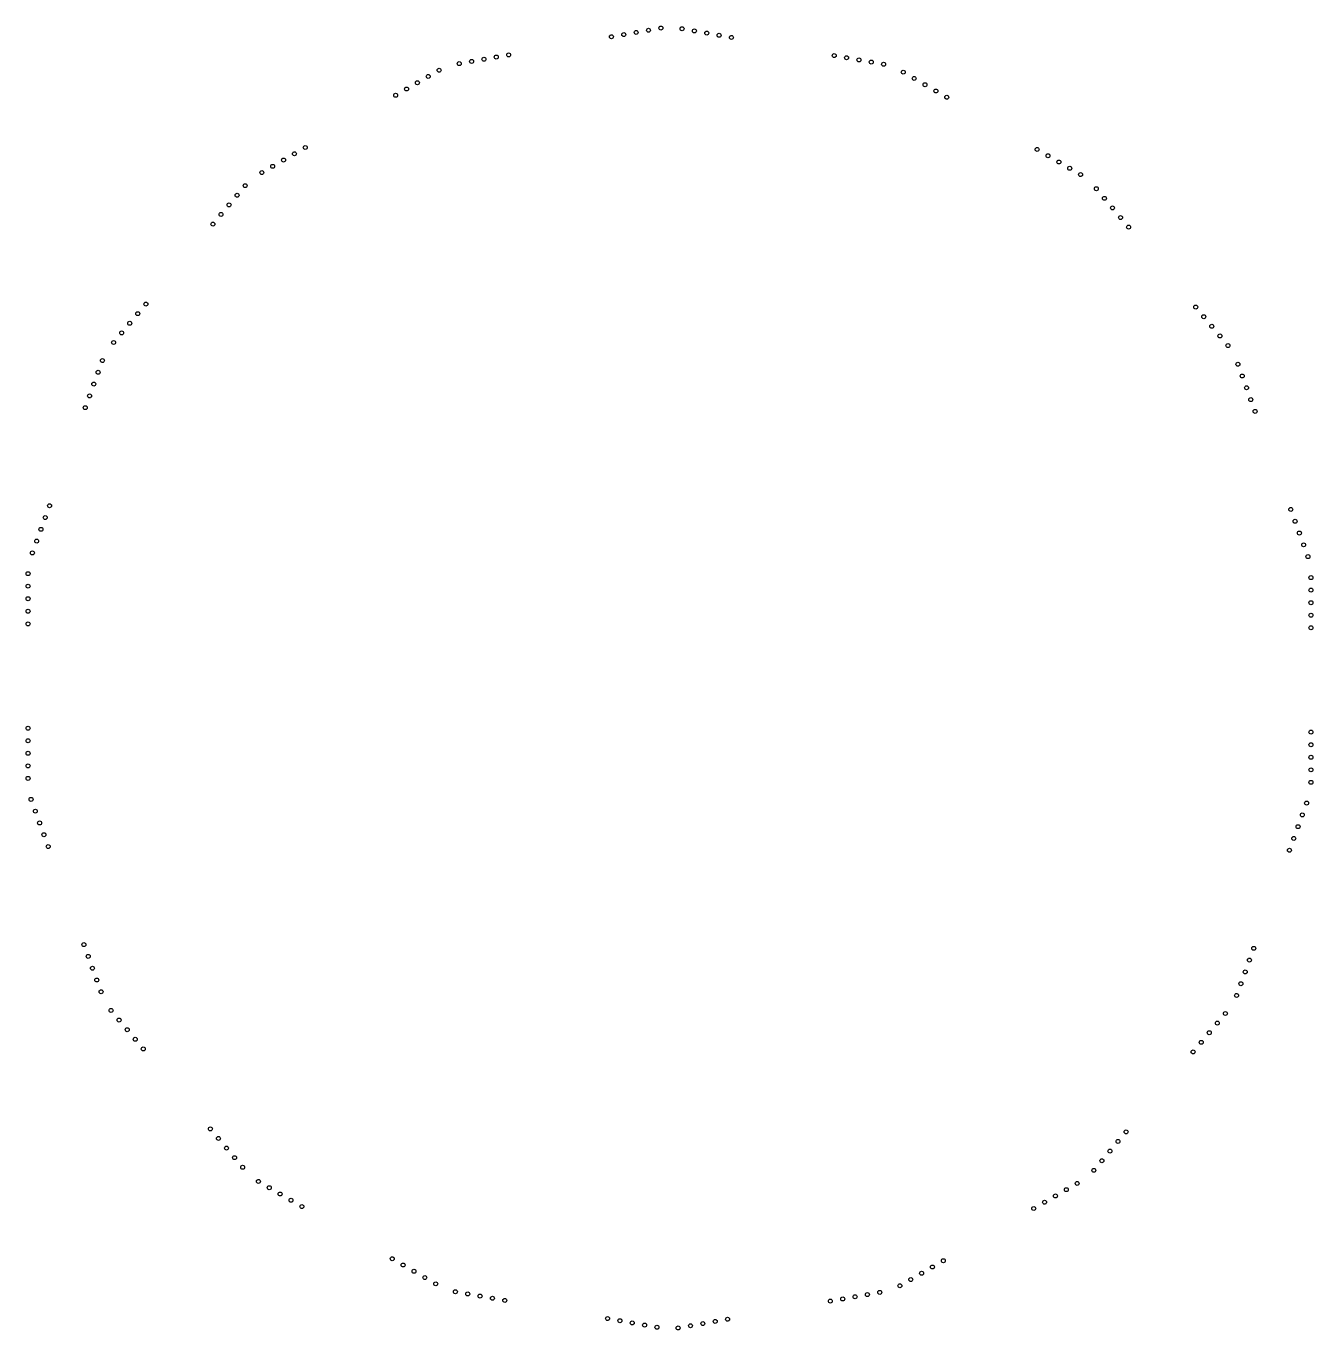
# Model space of a CAD drawing. Header units: millimetres. Extents: x -130 to 130, y -132 to 132.
import ezdxf

# ---------------------------------------------------------------- set-up
doc = ezdxf.new("R2010")
doc.units = ezdxf.units.MM
doc.layers.add('Sketch', color=7, linetype='CONTINUOUS')

msp = doc.modelspace()

# ---------------------------------------------------------------- linework, layer by layer
at = {"layer": 'Sketch'}
for centre in [(-11.76, 129.82), (-9.25, 130.26), (-6.75, 130.7), (-4.25, 131.14), (-1.75, 131.58), (2.54, 131.44), (5.04, 131), (7.54, 130.56), (10.04, 130.12), (12.54, 129.68), (-42.57, 124.38), (-40.07, 124.83), (-37.57, 125.27), (-35.07, 125.71), (-32.57, 126.15), (33.35, 126.01), (35.85, 125.57), (38.36, 125.13), (40.86, 124.69), (43.36, 124.25), (-48.85, 121.78), (-46.65, 123.05), (47.34, 122.65), (49.54, 121.38), (-53.25, 119.24), (-51.05, 120.51), (51.74, 120.11), (53.94, 118.84), (-55.45, 117.97), (56.14, 117.57), (-75.95, 106.13), (-73.75, 107.4), (74.44, 107), (76.64, 105.73), (-80.35, 103.59), (-78.15, 104.86), (78.84, 104.46), (81.04, 103.19), (-82.55, 102.32), (83.24, 101.92), (-87.55, 97.73), (-85.92, 99.67), (86.43, 99.06), (-89.19, 95.78), (88.07, 97.11), (89.7, 95.17), (-90.82, 93.84), (91.33, 93.22), (-92.45, 91.89), (92.97, 91.28), (-107.67, 73.76), (-106.03, 75.7), (106.55, 75.09), (-109.3, 71.81), (108.18, 73.14), (109.81, 71.2), (-110.93, 69.87), (111.45, 69.25), (-112.56, 67.92), (113.08, 67.31), (-114.83, 64.27), (115.1, 63.52), (-115.7, 61.89), (115.97, 61.14), (-116.57, 59.5), (116.84, 58.75), (-117.43, 57.11), (117.71, 56.36), (-118.3, 54.73), (118.58, 53.98), (-125.53, 34.87), (125.8, 34.12), (-126.4, 32.49), (126.67, 31.73), (-127.27, 30.1), (127.54, 29.35), (-128.14, 27.71), (128.41, 26.96), (-129.01, 25.32), (129.28, 24.57), (-129.89, 21.12), (-129.89, 18.59), (129.89, 20.32), (-129.89, 16.05), (129.89, 17.79), (-129.89, 13.51), (129.89, 15.24), (-129.89, 10.96), (129.89, 12.71), (129.89, 10.16), (-129.89, -10.16), (-129.89, -12.71), (129.89, -10.96), (129.89, -13.51), (-129.89, -15.24), (129.89, -16.05), (-129.89, -17.79), (129.89, -18.59), (-129.89, -20.32), (129.89, -21.12), (-129.28, -24.57), (129.01, -25.32), (-128.41, -26.96), (-127.54, -29.35), (128.14, -27.71), (-126.67, -31.73), (127.27, -30.1), (-125.8, -34.12), (126.4, -32.49), (125.53, -34.87), (-118.58, -53.98), (118.3, -54.73), (-117.71, -56.36), (117.43, -57.11), (-116.84, -58.75), (116.57, -59.5), (-115.97, -61.14), (-115.1, -63.52), (115.7, -61.89), (114.83, -64.27), (-113.08, -67.31), (112.56, -67.92), (-111.45, -69.25), (-109.81, -71.2), (110.93, -69.87), (-108.18, -73.14), (107.67, -73.76), (109.3, -71.81), (-106.55, -75.09), (106.03, -75.7), (-92.97, -91.28), (92.45, -91.89), (-91.33, -93.22), (-89.7, -95.17), (90.82, -93.83), (-88.07, -97.11), (87.55, -97.73), (89.19, -95.78), (-86.43, -99.06), (85.92, -99.67), (-83.24, -101.92), (-81.04, -103.19), (82.55, -102.32), (-78.84, -104.46), (-76.64, -105.73), (78.15, -104.86), (80.35, -103.59), (-74.44, -107), (73.75, -107.4), (75.95, -106.13), (-56.14, -117.57), (-53.94, -118.84), (55.45, -117.97), (-51.74, -120.11), (-49.54, -121.38), (48.85, -121.78), (51.05, -120.51), (53.25, -119.24), (-47.34, -122.65), (-43.36, -124.25), (42.57, -124.38), (46.65, -123.05), (-40.86, -124.69), (-38.36, -125.13), (-35.85, -125.57), (-33.35, -126.01), (32.57, -126.15), (35.07, -125.71), (37.57, -125.27), (40.07, -124.83), (-12.54, -129.68), (-10.04, -130.12), (-7.54, -130.56), (-5.04, -131), (-2.54, -131.44), (1.75, -131.58), (4.25, -131.14), (6.75, -130.7), (9.25, -130.26), (11.76, -129.82)]:
    msp.add_circle(centre, 0.4, dxfattribs=at)

doc.saveas('drawing.dxf')
